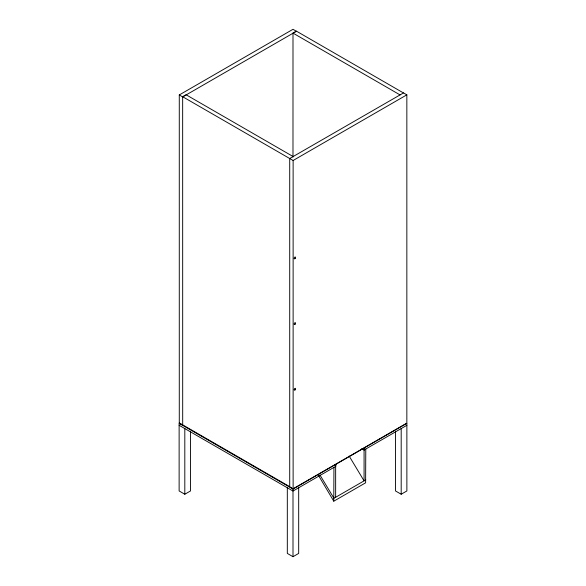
<?xml version="1.0" encoding="UTF-8"?>
<svg xmlns="http://www.w3.org/2000/svg" width="586" height="586" viewBox="0 0 586 586"><rect width="100%" height="100%" fill="white"/><g stroke="black" fill="none" stroke-linecap="round" stroke-linejoin="round"><path stroke-width="0.88" d="M292.985 157.07L293 33.109L296.413 31.139L403.461 92.947L289.711 158.52L289.711 486.805L293.125 488.775L406.845 423.121L406.845 94.837L403.432 92.866M365.781 449.023L365.62 482.813L333.778 501.198L333.939 467.408M179.279 94.954L293 29.3L296.413 31.27L182.693 96.924L179.279 94.954L179.279 423.238L182.693 425.209L182.656 96.719L186.07 94.749L293.125 156.55M182.656 96.719L293.125 160.491L406.845 94.837M349.161 456.069L364.074 480.864L364.074 448.041L293 489.076L179.126 423.326L179.126 490.958L184.81 494.24L190.494 490.958L190.494 431.684M406.874 425.297L364.074 450.011L361.709 448.642M365.781 479.883L333.939 498.268L319.956 475.019M287.316 487.757L287.316 553.418L293 556.7L298.684 553.418L298.684 487.757M395.506 431.684L395.506 490.958L401.19 494.24L406.874 490.958L406.874 423.326L364.228 447.946L364.228 449.916L362.653 449.008M293 33.109L400.055 94.917M179.279 422.909L289.748 486.688M179.126 425.297L293 491.046L335.8 466.331L335.8 464.361M318.484 475.414L333.778 501.198M401.19 428.578L401.19 494.24M335.646 464.456L335.646 497.28M293.125 160.491L293.125 488.775M293 489.076L293 556.7M184.81 428.578L184.81 494.24M295.044 389.917A1.004 0.579 -60 0 0 295.359 388.364A1.004 0.579 -60 0 0 294.172 389.419A1.004 0.579 -60 0 0 295.044 389.917M295.044 258.609A1.004 0.579 -60 0 0 295.359 257.049A1.004 0.579 -60 0 0 294.172 258.104A1.004 0.579 -60 0 0 295.044 258.609M295.044 324.263A1.004 0.579 -60 0 0 295.359 322.71A1.004 0.579 -60 0 0 294.172 323.758A1.004 0.579 -60 0 0 295.044 324.263"/></g></svg>
